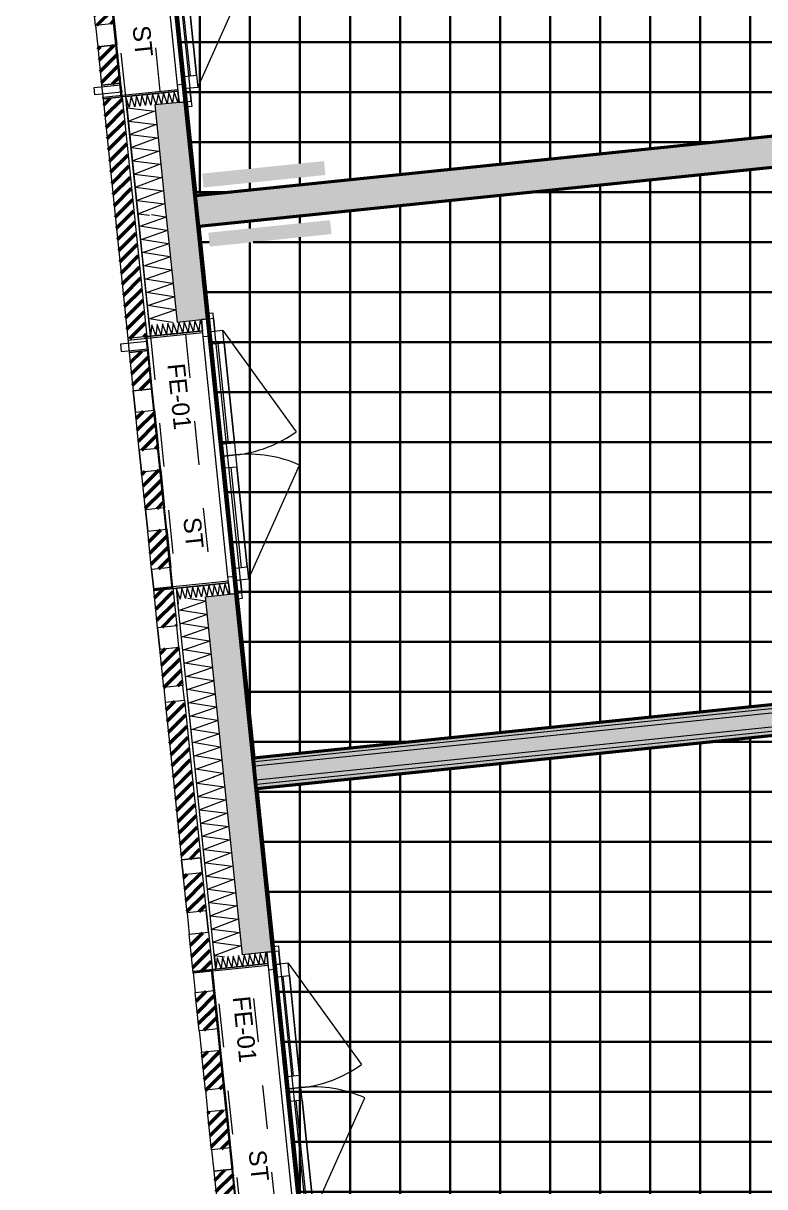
# Model space of a CAD drawing. Header units: metres. Extents: x 399 to 3028, y -427 to 863.
# Drawn here: x 738.3 to 742.54, y -312.59 to -305.93 of the extents above; entities that cross this region are included whole.
import ezdxf

# ---------------------------------------------------------------- set-up
doc = ezdxf.new("R2010")
doc.units = ezdxf.units.M
doc.linetypes.add('IMPORT-Traits plan _6_', pattern=[0.5, 0.25, -0.25])
for name, color, linetype, lineweight in [('01-Dalles_3D_Stylo_No__1', 250, 'Continuous', 9), ('01-Murs LOGTS', 250, 'Continuous', 9), ('01-Murs LOGTS_Stylo_No__1', 250, 'Continuous', 9), ('01-Murs LOGTS_Stylo_No__2', 8, 'Continuous', 9), ('01-Murs_structure', 250, 'Continuous', 9), ('01-Murs_structure_Stylo_No__1', 250, 'Continuous', 9), ('01-Murs_structure_Stylo_No__101', 50, 'Continuous', 50), ('01-Murs_structure_Stylo_No__2', 8, 'Continuous', 9), ('02-Serrurerie_2nd oeuvre_Stylo_No__1', 250, 'Continuous', 9), ('03-Mobilier 3D_3D_Stylo_No__62', 253, 'Continuous', 9), ('06-SHAB pièces 50_Stylo_No__102', 71, 'Continuous', 50), ('AES-Charge', 5, 'Continuous', 35), ('Fenêtres ARCHICAD_Stylo_No__1', 250, 'Continuous', 9), ('Marques de fenêtre ARCHICAD_Stylo_No__1', 250, 'Continuous', 9), ('Plan De Charge - PH R_1_dwg', 8, 'Continuous', 9)]:
    doc.layers.add(name, color=color, linetype=linetype, lineweight=lineweight)
doc.styles.add('Arial', font='arial.ttf', dxfattribs={"height": 0.1})
pattern_1 = [(45, (-84.054, 39.28), (-0.035355339, 0.035355339), [])]

# ---------------------------------------------------------------- blocks, each defined once
blk = doc.blocks.new('Plan De Charge - PH R_1_dwg__X92-779235-Plan De Charge - PH R_1 1_100')
at = {"layer": '01-Murs_structure_Stylo_No__2', "flags": 128}
for points in [[(387.7602, -306.4108), (387.7585, -306.4114), (387.9136, -306.431), (387.7663, -306.4872), (387.9214, -306.5068)], [(387.9214, -306.5068), (387.7741, -306.563), (387.9293, -306.5826)], [(387.9293, -306.5826), (387.782, -306.6388), (387.9371, -306.6584)], [(387.9371, -306.6584), (387.7898, -306.7146), (387.9449, -306.7342)], [(387.9449, -306.7342), (387.7976, -306.7904), (387.9527, -306.8099)], [(387.9527, -306.8099), (387.8054, -306.8662), (387.9605, -306.8857)], [(387.9605, -306.8857), (387.8132, -306.9419), (387.9683, -306.9615)], [(387.9683, -306.9615), (387.821, -307.0177), (387.8846, -307.0258)]]:
    blk.add_lwpolyline(points, dxfattribs=at)
blk = doc.blocks.new('Plan De Charge - PH R_1_dwg__X93-779236-Plan De Charge - PH R_1 1_100')
at = {"layer": '01-Murs_structure_Stylo_No__2', "flags": 128}
for points in [[(387.7789, -306.3451), (387.7688, -306.4083), (387.7481, -306.3483)], [(387.8097, -306.3419), (387.7996, -306.4052), (387.7789, -306.3451)], [(387.8405, -306.3387), (387.8303, -306.402), (387.8097, -306.3419)], [(387.8713, -306.3356), (387.8611, -306.3988), (387.8405, -306.3387)], [(387.9021, -306.3324), (387.8919, -306.3956), (387.8713, -306.3356)], [(387.9329, -306.3292), (387.9227, -306.3925), (387.9021, -306.3324)], [(387.9636, -306.326), (387.9535, -306.3893), (387.9329, -306.3292)], [(387.9944, -306.3229), (387.9843, -306.3861), (387.9636, -306.326)], [(388.0502, -306.3528), (388.0459, -306.3798), (388.0252, -306.3197), (388.0151, -306.3829), (387.9944, -306.3229)]]:
    blk.add_lwpolyline(points, dxfattribs=at)
blk = doc.blocks.new('Plan De Charge - PH R_1_dwg_Fenêtre châssis double 22-779238-Plan De Charge - PH R_1 1_100')
at = {"layer": 'Fenêtres ARCHICAD_Stylo_No__1', "linetype": 'IMPORT-Traits plan _6_'}
for p, q in [((388.0928, -306.3765), (387.9307, -304.8048)), ((387.748, -306.3467), (387.5992, -304.9044)), ((387.9459, -306.3162), (387.7992, -304.8938))]:
    blk.add_line(p, q, dxfattribs=at)
at = {"layer": 'Fenêtres ARCHICAD_Stylo_No__1'}
for p, q in [((388.013, -304.8717), (388.4322, -305.451)), ((387.9506, -304.9485), (388.0096, -305.5205)), ((388.0444, -305.5169), (387.9854, -304.945)), ((388.0239, -305.6598), (388.0829, -306.2317)), ((388.1177, -306.2281), (388.0588, -305.6562))]:
    blk.add_line(p, q, dxfattribs=at)
at = {"layer": 'Fenêtres ARCHICAD_Stylo_No__1', "flags": 128}
for points in [[(387.9277, -304.775), (387.9307, -304.8048), (387.9277, -304.775), (387.9575, -304.7719), (387.9606, -304.8017), (387.9307, -304.8048)], [(387.59, -304.8148), (387.5992, -304.9044)], [(387.4699, -304.9177), (387.8976, -304.8736), (387.8987, -304.8835), (387.4709, -304.9276)], [(387.9434, -304.8789), (387.9506, -304.9485), (388.0202, -304.9414), (388.013, -304.8717)], [(388.0202, -304.9414), (388.0792, -305.5133), (388.0096, -305.5205), (388.0168, -305.5901), (388.0864, -305.583), (388.0792, -305.5133)], [(388.0168, -305.5901), (388.0239, -305.6598), (388.0936, -305.6526), (388.0864, -305.583)], [(388.0936, -305.6526), (388.1526, -306.2246)], [(387.6176, -306.3501), (388.0454, -306.306), (388.0464, -306.3159), (387.6186, -306.36)], [(387.7572, -306.4362), (387.748, -306.3467)], [(388.0959, -306.4063), (388.0928, -306.3765)]]:
    blk.add_lwpolyline(points, close=True, dxfattribs=at)
for points in [[(387.891, -304.8089), (387.8976, -304.8736), (387.891, -304.8089), (387.9307, -304.8048), (387.891, -304.8089), (387.9012, -304.9084), (387.946, -304.9038), (387.9434, -304.8789), (387.9683, -304.8763), (387.9606, -304.8017), (388.1227, -306.3734), (388.1258, -306.4033), (388.0959, -306.4063), (388.0928, -306.3765), (388.1227, -306.3734), (388.115, -306.2988), (388.0901, -306.3014), (388.0875, -306.2765), (388.0428, -306.2811), (388.053, -306.3806), (388.0928, -306.3765), (388.053, -306.3806), (388.0464, -306.3159), (388.053, -306.3806)], [(388.0464, -306.3159), (387.9071, -306.3303), (388.0464, -306.3159), (387.9071, -306.3303), (387.748, -306.3467), (387.9071, -306.3303), (387.748, -306.3467), (387.7231, -306.3493), (387.5743, -304.9069), (387.5992, -304.9044), (387.7584, -304.8879), (387.5992, -304.9044), (387.7584, -304.8879), (387.8976, -304.8736), (387.7584, -304.8879), (387.8976, -304.8736)], [(387.9012, -304.9084), (387.972, -305.5948), (388.0428, -306.2811)], [(388.1597, -306.2942), (388.0901, -306.3014), (388.0829, -306.2317), (388.1526, -306.2246), (388.1597, -306.2942), (388.4518, -305.6416)]]:
    blk.add_lwpolyline(points, dxfattribs=at)
at = {"layer": 'Fenêtres ARCHICAD_Stylo_No__1'}
for centre, start, end in [((388.013, -304.8717), 275.88815, 305.88815), ((388.1597, -306.2942), 65.88815, 95.88815)]:
    blk.add_arc(centre, 0.715, start, end, dxfattribs=at)
blk = doc.blocks.new('Plan De Charge - PH R_1_dwg__X147-779303-Plan De Charge - PH R_1 1_100')
at = {"layer": '01-Murs_structure_Stylo_No__2', "flags": 128}
for points in [[(388.2554, -310.2391), (388.1571, -310.2766), (388.3122, -310.2962), (388.165, -310.3524), (388.3201, -310.372)], [(388.3201, -310.372), (388.1728, -310.4282), (388.3279, -310.4478)], [(388.3279, -310.4478), (388.1806, -310.504), (388.3357, -310.5236)], [(388.3357, -310.5236), (388.1884, -310.5798), (388.3435, -310.5994)], [(388.3435, -310.5994), (388.1962, -310.6556), (388.3513, -310.6752)], [(388.3513, -310.6752), (388.204, -310.7314), (388.3591, -310.7509)], [(388.3591, -310.7509), (388.2118, -310.8072), (388.367, -310.8267)], [(388.367, -310.8267), (388.2197, -310.8829), (388.3748, -310.9025)], [(388.3748, -310.9025), (388.2275, -310.9587), (388.3826, -310.9783)], [(388.3826, -310.9783), (388.2353, -311.0345), (388.3904, -311.0541)], [(388.3904, -311.0541), (388.2431, -311.1103), (388.3982, -311.1299)], [(388.3982, -311.1299), (388.2509, -311.1861), (388.406, -311.2057)], [(388.406, -311.2057), (388.2587, -311.2619), (388.3127, -311.2687)]]:
    blk.add_lwpolyline(points, dxfattribs=at)
blk = doc.blocks.new('Plan De Charge - PH R_1_dwg__X150-779306-Plan De Charge - PH R_1 1_100')
at = {"layer": '01-Murs_structure_Stylo_No__2', "flags": 128}
for points in [[(388.2935, -311.3344), (388.2706, -311.2746), (388.2627, -311.3376)], [(388.3243, -311.3313), (388.3014, -311.2714), (388.2935, -311.3344)], [(388.355, -311.3281), (388.3322, -311.2683), (388.3243, -311.3313)], [(388.3858, -311.3249), (388.363, -311.2651), (388.355, -311.3281)], [(388.4166, -311.3217), (388.3938, -311.2619), (388.3858, -311.3249)], [(388.4474, -311.3186), (388.4246, -311.2587), (388.4166, -311.3217)], [(388.4782, -311.3154), (388.4554, -311.2556), (388.4474, -311.3186)], [(388.509, -311.3122), (388.4862, -311.2524), (388.4782, -311.3154)], [(388.5574, -311.2715), (388.5477, -311.246), (388.5398, -311.309), (388.5169, -311.2492), (388.509, -311.3122)]]:
    blk.add_lwpolyline(points, dxfattribs=at)
blk = doc.blocks.new('Plan De Charge - PH R_1_dwg_Fenêtre châssis double 22-779307-Plan De Charge - PH R_1 1_100')
at = {"layer": 'Fenêtres ARCHICAD_Stylo_No__1', "linetype": 'IMPORT-Traits plan _6_'}
for p, q in [((388.7565, -312.8113), (388.5944, -311.2396)), ((388.4116, -312.7815), (388.2628, -311.3392)), ((388.6095, -312.7511), (388.4628, -311.3286))]:
    blk.add_line(p, q, dxfattribs=at)
at = {"layer": 'Fenêtres ARCHICAD_Stylo_No__1'}
for p, q in [((388.6767, -311.3066), (389.0958, -311.8858)), ((388.6142, -311.3834), (388.6732, -311.9553)), ((388.708, -311.9517), (388.649, -311.3798)), ((388.6876, -312.0946), (388.7466, -312.6666)), ((388.7814, -312.663), (388.7224, -312.091))]:
    blk.add_line(p, q, dxfattribs=at)
at = {"layer": 'Fenêtres ARCHICAD_Stylo_No__1', "flags": 128}
for points in [[(388.5546, -311.2437), (388.5613, -311.3084), (388.5546, -311.2437), (388.5944, -311.2396), (388.5546, -311.2437), (388.5648, -311.3432), (388.6096, -311.3386), (388.607, -311.3137), (388.6319, -311.3112), (388.6242, -311.2366), (388.7863, -312.8082), (388.7894, -312.8381), (388.7595, -312.8412), (388.7565, -312.8113), (388.7863, -312.8082), (388.7786, -312.7336), (388.7537, -312.7362), (388.7512, -312.7113), (388.7064, -312.7159), (388.7167, -312.8154), (388.7565, -312.8113), (388.7167, -312.8154), (388.71, -312.7508), (388.7167, -312.8154)], [(388.71, -312.7508), (388.5707, -312.7651), (388.71, -312.7508), (388.5707, -312.7651), (388.4116, -312.7815), (388.5707, -312.7651), (388.4116, -312.7815), (388.3867, -312.7841), (388.238, -311.3417), (388.2628, -311.3392), (388.422, -311.3228), (388.2628, -311.3392), (388.422, -311.3228), (388.5613, -311.3084), (388.422, -311.3228), (388.5613, -311.3084)], [(388.5648, -311.3432), (388.6356, -312.0296), (388.7064, -312.7159)], [(388.8234, -312.729), (388.7537, -312.7362), (388.7466, -312.6666), (388.8162, -312.6594), (388.8234, -312.729), (389.1155, -312.0764)]]:
    blk.add_lwpolyline(points, dxfattribs=at)
for points in [[(388.5913, -311.2098), (388.5944, -311.2396), (388.5913, -311.2098), (388.6211, -311.2067), (388.6242, -311.2366), (388.5944, -311.2396)], [(388.1335, -311.3525), (388.5613, -311.3084), (388.5623, -311.3184), (388.1346, -311.3625)], [(388.2536, -311.2497), (388.2628, -311.3392)], [(388.607, -311.3137), (388.6142, -311.3834), (388.6839, -311.3762), (388.6767, -311.3066)], [(388.6839, -311.3762), (388.7428, -311.9482), (388.6732, -311.9553), (388.6804, -312.025), (388.75, -312.0178), (388.7428, -311.9482)], [(388.6804, -312.025), (388.6876, -312.0946), (388.7572, -312.0874), (388.75, -312.0178)], [(388.7572, -312.0874), (388.8162, -312.6594)], [(388.2812, -312.7849), (388.709, -312.7408), (388.71, -312.7508), (388.2823, -312.7949)], [(388.4208, -312.8711), (388.4116, -312.7815)], [(388.7595, -312.8412), (388.7565, -312.8113)]]:
    blk.add_lwpolyline(points, close=True, dxfattribs=at)
at = {"layer": 'Fenêtres ARCHICAD_Stylo_No__1'}
for centre, start, end in [((388.6767, -311.3066), 275.88815, 305.88815), ((388.8234, -312.729), 65.88815, 95.88815)]:
    blk.add_arc(centre, 0.715, start, end, dxfattribs=at)
blk = doc.blocks.new('Plan De Charge - PH R_1_dwg__X151-779308-Plan De Charge - PH R_1 1_100')
at = {"layer": '01-Murs_structure_Stylo_No__2'}
blk.add_line((387.9762, -307.0373), (387.8965, -307.0245), dxfattribs=at)
at = {"layer": '01-Murs_structure_Stylo_No__2', "flags": 128}
for points in [[(387.984, -307.1131), (387.8283, -307.0881), (387.9762, -307.0373)], [(387.9918, -307.1889), (387.8361, -307.1639), (387.984, -307.1131)], [(387.9996, -307.2647), (387.8439, -307.2397), (387.9918, -307.1889)], [(388.0074, -307.3405), (387.8518, -307.3155), (387.9996, -307.2647)], [(388.0152, -307.4163), (387.8596, -307.3913), (388.0074, -307.3405)], [(388.0231, -307.492), (387.8674, -307.4671), (388.0152, -307.4163)], [(388.016, -307.64), (387.883, -307.6187), (388.0309, -307.5678), (387.8752, -307.5429), (388.0231, -307.492)]]:
    blk.add_lwpolyline(points, dxfattribs=at)
blk = doc.blocks.new('Plan De Charge - PH R_1_dwg__X152-779309-Plan De Charge - PH R_1 1_100')
at = {"layer": '01-Murs_structure_Stylo_No__2', "flags": 128}
for points in [[(388.2575, -309.7657), (388.1019, -309.7407), (388.2497, -309.6899), (388.0941, -309.6649), (388.2419, -309.6141), (388.0862, -309.5892), (388.2341, -309.5383), (388.0784, -309.5134), (388.2263, -309.4625), (388.0706, -309.4376), (388.2185, -309.3868), (388.0628, -309.3618), (388.2106, -309.311), (388.055, -309.286), (388.2028, -309.2352), (388.1039, -309.2193)], [(388.2654, -309.8415), (388.1097, -309.8165), (388.2575, -309.7657)], [(388.2732, -309.9173), (388.1175, -309.8923), (388.2654, -309.8415)], [(388.281, -309.9931), (388.1253, -309.9681), (388.2732, -309.9173)], [(388.2888, -310.0689), (388.1331, -310.0439), (388.281, -309.9931)], [(388.2477, -310.2399), (388.3044, -310.2204), (388.1488, -310.1955), (388.2966, -310.1446), (388.1409, -310.1197), (388.2888, -310.0689)]]:
    blk.add_lwpolyline(points, dxfattribs=at)
blk = doc.blocks.new('Plan De Charge - PH R_1_dwg__X153-779310-Plan De Charge - PH R_1 1_100')
at = {"layer": '01-Murs_structure_Stylo_No__2', "flags": 128}
for points in [[(387.9816, -307.7073), (387.9588, -307.6475), (387.9508, -307.7105)], [(388.0124, -307.7041), (387.9896, -307.6443), (387.9816, -307.7073)], [(388.0432, -307.701), (388.0204, -307.6411), (388.0124, -307.7041)], [(388.074, -307.6978), (388.0512, -307.6379), (388.0432, -307.701)], [(388.1048, -307.6946), (388.0819, -307.6348), (388.074, -307.6978)], [(388.1356, -307.6914), (388.1127, -307.6316), (388.1048, -307.6946)], [(388.184, -307.6507), (388.1743, -307.6252), (388.1664, -307.6882), (388.1435, -307.6284), (388.1356, -307.6914)], [(387.9201, -307.7137), (387.8972, -307.6538), (387.8893, -307.7168)], [(387.9508, -307.7105), (387.928, -307.6506), (387.9201, -307.7137)]]:
    blk.add_lwpolyline(points, dxfattribs=at)
blk = doc.blocks.new('Plan De Charge - PH R_1_dwg__X154-779311-Plan De Charge - PH R_1 1_100')
at = {"layer": '01-Murs_structure_Stylo_No__2', "flags": 128}
for points in [[(388.0691, -309.1591), (388.059, -309.2224), (388.0383, -309.1623)], [(388.0999, -309.1559), (388.0898, -309.2192), (388.0691, -309.1591)], [(388.1307, -309.1528), (388.1206, -309.216), (388.0999, -309.1559)], [(388.1615, -309.1496), (388.1513, -309.2128), (388.1307, -309.1528)], [(388.1923, -309.1464), (388.1821, -309.2097), (388.1615, -309.1496)], [(388.2231, -309.1432), (388.2129, -309.2065), (388.1923, -309.1464)], [(388.2539, -309.1401), (388.2437, -309.2033), (388.2231, -309.1432)], [(388.2846, -309.1369), (388.2745, -309.2001), (388.2539, -309.1401)], [(388.3404, -309.1669), (388.3361, -309.1938), (388.3154, -309.1337), (388.3053, -309.197), (388.2846, -309.1369)]]:
    blk.add_lwpolyline(points, dxfattribs=at)
blk = doc.blocks.new('Plan De Charge - PH R_1_dwg_Fenêtre châssis double 22-779312-Plan De Charge - PH R_1 1_100')
at = {"layer": 'Fenêtres ARCHICAD_Stylo_No__1', "linetype": 'IMPORT-Traits plan _6_'}
for p, q in [((388.221, -307.6188), (388.383, -309.1905)), ((388.0894, -307.7078), (388.2361, -309.1303)), ((387.8894, -307.7184), (388.0382, -309.1607))]:
    blk.add_line(p, q, dxfattribs=at)
at = {"layer": 'Fenêtres ARCHICAD_Stylo_No__1'}
for p, q in [((388.2998, -308.3345), (388.2408, -307.7626)), ((388.2756, -307.759), (388.3346, -308.3309)), ((388.3731, -309.0458), (388.3142, -308.4738)), ((388.349, -308.4702), (388.408, -309.0422)), ((388.45, -309.1082), (388.742, -308.4556))]:
    blk.add_line(p, q, dxfattribs=at)
at = {"layer": 'Fenêtres ARCHICAD_Stylo_No__1', "flags": 128}
for points in [[(387.8802, -307.6289), (387.8894, -307.7184)], [(388.2179, -307.589), (388.221, -307.6188)], [(387.7611, -307.7417), (388.1889, -307.6976), (388.1878, -307.6876), (387.7601, -307.7317)], [(388.3694, -308.3274), (388.3104, -307.7554)], [(388.307, -308.4042), (388.2998, -308.3345), (388.3694, -308.3274), (388.3766, -308.397)], [(388.4428, -309.0386), (388.3838, -308.4666), (388.3142, -308.4738), (388.307, -308.4042), (388.3766, -308.397), (388.3838, -308.4666)], [(388.3803, -309.1154), (388.3731, -309.0458), (388.4428, -309.0386), (388.45, -309.1082)], [(387.9089, -309.1741), (388.3366, -309.13), (388.3356, -309.12), (387.9078, -309.1641)], [(388.0474, -309.2503), (388.0382, -309.1607)], [(388.3861, -309.2204), (388.383, -309.1905), (388.3861, -309.2204), (388.416, -309.2173), (388.4129, -309.1874), (388.383, -309.1905)]]:
    blk.add_lwpolyline(points, close=True, dxfattribs=at)
for points in [[(388.3433, -309.1946), (388.3366, -309.13), (388.3433, -309.1946), (388.383, -309.1905), (388.3433, -309.1946), (388.333, -309.0951), (388.3778, -309.0905), (388.3803, -309.1154), (388.4052, -309.1128), (388.4129, -309.1874), (388.2508, -307.6158), (388.2477, -307.5859), (388.2179, -307.589), (388.221, -307.6188), (388.2508, -307.6158), (388.2585, -307.6904), (388.2336, -307.6929), (388.2362, -307.7178), (388.1914, -307.7224), (388.1812, -307.623), (388.221, -307.6188), (388.1812, -307.623), (388.1878, -307.6876), (388.1812, -307.623)], [(388.3366, -309.13), (388.1973, -309.1443), (388.3366, -309.13), (388.1973, -309.1443), (388.0382, -309.1607), (388.1973, -309.1443), (388.0382, -309.1607), (388.0133, -309.1633), (387.8646, -307.721), (387.8894, -307.7184), (388.0486, -307.702), (387.8894, -307.7184), (388.0486, -307.702), (388.1878, -307.6876), (388.0486, -307.702), (388.1878, -307.6876)], [(388.3033, -307.6858), (388.2336, -307.6929), (388.2408, -307.7626), (388.3104, -307.7554), (388.3033, -307.6858), (388.7224, -308.265)], [(388.333, -309.0951), (388.2622, -308.4088), (388.1914, -307.7224)]]:
    blk.add_lwpolyline(points, dxfattribs=at)
at = {"layer": 'Fenêtres ARCHICAD_Stylo_No__1'}
for centre, start, end in [((388.3033, -307.6858), 275.88815, 305.88815), ((388.45, -309.1082), 65.88815, 95.88815)]:
    blk.add_arc(centre, 0.715, start, end, dxfattribs=at)
blk = doc.blocks.new('Plan De Charge - PH R_1_dwg-779150-Plan De Charge - PH R_1 1_100')
at = {"layer": '01-Murs LOGTS', "lineweight": 35}
for color, points in [(18, [(388.1692, -307.0911), (394.5383, -306.4342), (394.5191, -306.2552), (388.1507, -306.912), (388.1614, -307.0161)]), (10, [(388.4847, -310.1543), (394.0394, -309.5815), (394.0368, -309.5566), (388.4822, -310.1295)]), (10, [(388.4873, -310.1792), (394.0419, -309.6063), (394.0394, -309.5815), (388.4847, -310.1543)]), (10, [(388.4981, -310.2836), (394.0527, -309.7108), (394.0501, -309.6859), (388.4955, -310.2588)]), (10, [(388.5006, -310.3085), (394.0553, -309.7357), (394.0502, -309.711), (388.4981, -310.2836)])]:
    blk.add_hatch(color=color, dxfattribs=at).paths.add_polyline_path(points)
at = {"layer": '01-Murs LOGTS_Stylo_No__2'}
h = blk.add_hatch(dxfattribs=at)
h.set_pattern_fill('FP_68', color=256, style=0, pattern_type=2)
h.set_pattern_definition([(275.888, (-84.054, 39.28), (0.051725665, 0.0053343786), [0.03, -0.06]), (275.888, (-84.023, 39.238), (0.051725665, 0.0053343786), [0.03, -0.06]), (335.888, (-84.05, 39.25), (0.021243125, 0.047462929), [0.03, -0.06]), (335.888, (-83.999, 39.256), (0.021243125, 0.047462929), [0.03, -0.06]), (35.888, (-84.054, 39.28), (-0.03048254, 0.0421285505), [0.03, -0.06]), (35.888, (-84.002, 39.285), (-0.03048254, 0.0421285505), [0.03, -0.06])])
h.paths.add_polyline_path([(388.4955, -310.2588), (394.0501, -309.6859), (394.0394, -309.6066), (388.4873, -310.1792), (388.4929, -310.2335)])
at = {"layer": '01-Murs_structure', "lineweight": 35}
for points in [[(387.9778, -307.0161), (388.1569, -306.9977), (388.0928, -306.3765), (387.9138, -306.395), (387.9759, -306.9977)], [(388.0419, -307.6373), (388.221, -307.6188), (388.1569, -306.9977), (387.9778, -307.0161), (388.0404, -307.623)], [(388.3097, -310.2335), (388.4887, -310.2151), (388.383, -309.1905), (388.204, -309.209), (388.221, -309.3735)], [(388.4153, -311.2581), (388.5944, -311.2396), (388.4873, -310.2152), (388.3097, -310.2335), (388.4138, -311.2437)]]:
    blk.add_hatch(color=18, dxfattribs=at).paths.add_polyline_path(points)
at = {"layer": '01-Murs_structure_Stylo_No__101'}
h = blk.add_hatch(dxfattribs=at)
h.set_pattern_fill('FP_65', color=256, style=0, pattern_type=2)
h.set_pattern_definition(pattern_1)
h.paths.add_polyline_path([(387.5753, -305.9396), (387.6847, -305.9283), (387.6621, -305.7094), (387.5527, -305.7207)])
h = blk.add_hatch(dxfattribs=at)
h.set_pattern_fill('FP_65', color=256, style=0, pattern_type=2)
h.set_pattern_definition(pattern_1)
h.paths.add_polyline_path([(387.6105, -306.2807), (387.7199, -306.2694), (387.6973, -306.0506), (387.5879, -306.0619)])
h = blk.add_hatch(dxfattribs=at)
h.set_pattern_fill('FP_65', color=256, style=0, pattern_type=2)
h.set_pattern_definition(pattern_1)
h.paths.add_polyline_path([(387.6894, -307.0459), (387.7988, -307.0346), (387.7281, -306.3489), (387.6187, -306.3602), (387.646, -306.6256)])
h = blk.add_hatch(dxfattribs=at)
h.set_pattern_fill('FP_65', color=256, style=0, pattern_type=2)
h.set_pattern_definition(pattern_1)
h.paths.add_polyline_path([(387.7601, -307.7316), (387.8695, -307.7203), (387.7988, -307.0346), (387.6894, -307.0459), (387.7429, -307.5653)])
h = blk.add_hatch(dxfattribs=at)
h.set_pattern_fill('FP_65', color=256, style=0, pattern_type=2)
h.set_pattern_definition(pattern_1)
h.paths.add_polyline_path([(387.7909, -308.0299), (387.9003, -308.0186), (387.8777, -307.7998), (387.7683, -307.811)])
h = blk.add_hatch(dxfattribs=at)
h.set_pattern_fill('FP_65', color=256, style=0, pattern_type=2)
h.set_pattern_definition(pattern_1)
h.paths.add_polyline_path([(387.826, -308.371), (387.9355, -308.3598), (387.9129, -308.1409), (387.8035, -308.1522)])
h = blk.add_hatch(dxfattribs=at)
h.set_pattern_fill('FP_65', color=256, style=0, pattern_type=2)
h.set_pattern_definition(pattern_1)
h.paths.add_polyline_path([(387.8612, -308.7122), (387.9706, -308.7009), (387.9481, -308.4821), (387.8387, -308.4934)])
h = blk.add_hatch(dxfattribs=at)
h.set_pattern_fill('FP_65', color=256, style=0, pattern_type=2)
h.set_pattern_definition(pattern_1)
h.paths.add_polyline_path([(387.8964, -309.0534), (388.0058, -309.0421), (387.9833, -308.8232), (387.8738, -308.8345)])
h = blk.add_hatch(dxfattribs=at)
h.set_pattern_fill('FP_65', color=256, style=0, pattern_type=2)
h.set_pattern_definition(pattern_1)
h.paths.add_polyline_path([(387.9308, -309.3868), (388.0402, -309.3755), (388.0176, -309.1567), (387.9082, -309.168)])
h = blk.add_hatch(dxfattribs=at)
h.set_pattern_fill('FP_65', color=256, style=0, pattern_type=2)
h.set_pattern_definition(pattern_1)
h.paths.add_polyline_path([(387.966, -309.728), (388.0754, -309.7167), (388.0528, -309.4978), (387.9434, -309.5091)])
h = blk.add_hatch(dxfattribs=at)
h.set_pattern_fill('FP_65', color=256, style=0, pattern_type=2)
h.set_pattern_definition(pattern_1)
h.paths.add_polyline_path([(388.0212, -310.2633), (388.1306, -310.252), (388.084, -309.8004), (387.9746, -309.8117)])
h = blk.add_hatch(dxfattribs=at)
h.set_pattern_fill('FP_65', color=256, style=0, pattern_type=2)
h.set_pattern_definition(pattern_1)
h.paths.add_polyline_path([(388.0678, -310.7149), (388.1772, -310.7036), (388.1306, -310.252), (388.0212, -310.2633)])
h = blk.add_hatch(dxfattribs=at)
h.set_pattern_fill('FP_65', color=256, style=0, pattern_type=2)
h.set_pattern_definition(pattern_1)
h.paths.add_polyline_path([(388.099, -311.0175), (388.2084, -311.0062), (388.1858, -310.7873), (388.0764, -310.7986), (388.0794, -310.8277)])
h = blk.add_hatch(dxfattribs=at)
h.set_pattern_fill('FP_65', color=256, style=0, pattern_type=2)
h.set_pattern_definition(pattern_1)
h.paths.add_polyline_path([(388.1342, -311.3586), (388.2436, -311.3473), (388.221, -311.1285), (388.1116, -311.1398), (388.1238, -311.2581)])
h = blk.add_hatch(dxfattribs=at)
h.set_pattern_fill('FP_65', color=256, style=0, pattern_type=2)
h.set_pattern_definition(pattern_1)
h.paths.add_polyline_path([(388.1685, -311.6921), (388.278, -311.6808), (388.2554, -311.4619), (388.146, -311.4732)])
h = blk.add_hatch(dxfattribs=at)
h.set_pattern_fill('FP_65', color=256, style=0, pattern_type=2)
h.set_pattern_definition(pattern_1)
h.paths.add_polyline_path([(388.2037, -312.0332), (388.3131, -312.0219), (388.2906, -311.8031), (388.1812, -311.8144)])
h = blk.add_hatch(dxfattribs=at)
h.set_pattern_fill('FP_65', color=256, style=0, pattern_type=2)
h.set_pattern_definition(pattern_1)
h.paths.add_polyline_path([(388.2389, -312.3744), (388.3483, -312.3631), (388.3258, -312.1443), (388.2163, -312.1555)])
h = blk.add_hatch(dxfattribs=at)
h.set_pattern_fill('FP_65', color=256, style=0, pattern_type=2)
h.set_pattern_definition(pattern_1)
h.paths.add_polyline_path([(388.2741, -312.7155), (388.3835, -312.7043), (388.3609, -312.4854), (388.2515, -312.4967)])
at = {"layer": '03-Mobilier 3D_3D_Stylo_No__62', "lineweight": 35}
for points in [[(388.1938, -306.8674), (388.8901, -306.7956), (388.8819, -306.716), (388.1856, -306.7878)], [(388.2287, -307.2055), (388.925, -307.1337), (388.9168, -307.0541), (388.2204, -307.1259), (388.221, -307.1309)]]:
    blk.add_hatch(color=43, dxfattribs=at).paths.add_polyline_path(points)
at = {"layer": 'AES-Charge'}
h = blk.add_hatch(dxfattribs=at)
h.set_pattern_fill('FP_93', color=1, style=0, pattern_type=2)
h.set_pattern_definition([(0, (46.337, 45.172), (0, 0.286), []), (90, (46.337, 45.172), (-0.286, 2e-17), [])])
h.paths.add_polyline_path([(390.8075, -332.6989), (393.8102, -332.5987), (393.8101, -332.5933), (393.8299, -332.593), (393.83, -332.5991), (393.9145, -332.5964), (393.9144, -332.5914), (393.9343, -332.5911), (393.9343, -332.5957), (397.2228, -332.4872), (397.0443, -330.7576), (396.4523, -330.8187), (396.4217, -330.5218), (396.1257, -330.5523), (396.1205, -330.5026), (397.0084, -330.4105), (396.9241, -329.593), (396.1118, -329.6768), (396.0436, -329.0404), (390.4896, -329.6132), (390.4737, -329.4339), (396.0277, -328.8611), (395.9617, -328.2208), (396.7738, -328.1365), (396.6894, -327.3191), (395.8016, -327.4106), (395.7965, -327.3609), (396.0925, -327.3304), (396.0619, -327.0334), (396.6536, -326.9719), (396.5264, -325.739), (390.1581, -326.3957), (390.1396, -326.2167), (396.5079, -325.5596), (396.3806, -324.3265), (395.789, -324.3875), (395.7584, -324.0906), (395.4624, -324.1211), (395.4573, -324.0713), (396.3448, -323.9793), (396.2604, -323.1618), (395.4486, -323.2456), (395.38, -322.6056), (389.8266, -323.1783), (389.8107, -322.999), (395.3641, -322.4262), (395.298, -321.786), (396.1097, -321.7017), (396.0254, -320.8843), (395.138, -320.9758), (395.1329, -320.9261), (395.4289, -320.8955), (395.3982, -320.5986), (395.9896, -320.5371), (395.8623, -319.3042), (389.4951, -319.9608), (389.4767, -319.7818), (395.8438, -319.1248), (395.7166, -317.8917), (395.1254, -317.9527), (395.0947, -317.6557), (394.7988, -317.6863), (394.7936, -317.6365), (395.6807, -317.5444), (395.5964, -316.7271), (394.7849, -316.8108), (394.7163, -316.1707), (389.1636, -316.7434), (389.1477, -316.5641), (394.7004, -315.9914), (394.6344, -315.3511), (395.4457, -315.2669), (395.3614, -314.4495), (394.4744, -314.541), (394.4693, -314.4912), (394.7652, -314.4607), (394.7346, -314.1638), (395.3255, -314.1022), (395.1983, -312.8694), (388.8321, -313.5259), (388.8137, -313.3469), (395.1798, -312.69), (395.0525, -311.4569), (394.4617, -311.5178), (394.4311, -311.2209), (394.1351, -311.2514), (394.13, -311.2017), (395.0167, -311.1096), (394.9301, -310.2925), (394.1213, -310.3759), (394.0527, -309.7359), (388.5006, -310.3085), (388.4847, -310.1292), (394.0368, -309.5566), (393.9708, -308.9163), (394.7817, -308.832), (394.6973, -308.0147), (393.8108, -308.1062), (393.8056, -308.0564), (394.1016, -308.0259), (394.071, -307.729), (394.6615, -307.6674), (394.5343, -306.4346), (388.1692, -307.0911), (388.1507, -306.912), (394.5157, -306.2551), (394.3885, -305.0221), (393.7981, -305.083), (393.7675, -304.7861), (393.4715, -304.8166), (393.4664, -304.7669), (394.3527, -304.6748), (394.2671, -303.8576), (393.4577, -303.9411), (393.3891, -303.3011), (387.8377, -303.8736), (387.8218, -303.6943), (393.3732, -303.1218), (393.3071, -302.4815), (394.1176, -302.3972), (394.0333, -301.5799), (393.1471, -301.6713), (393.142, -301.6216), (393.438, -301.5911), (393.4074, -301.2941), (393.9975, -301.2326), (393.8702, -299.9998), (387.5062, -300.6562), (387.4877, -300.4771), (391.3272, -300.0811), (391.2099, -298.9439), (390.5633, -299.0106), (390.4945, -298.3429), (390.5442, -298.3378), (390.6079, -298.9557), (391.8227, -298.8304), (391.7589, -298.2125), (391.8087, -298.2074), (391.8331, -298.4441), (391.9366, -298.4334), (391.9418, -298.4831), (391.8382, -298.4938), (391.8775, -298.875), (391.2596, -298.9387), (391.3769, -300.076), (393.0392, -299.9026), (392.9672, -299.204), (393.7794, -299.1198), (393.6951, -298.3023), (392.8072, -298.3939), (392.802, -298.3441), (393.098, -298.3136), (393.0674, -298.0167), (393.6592, -297.9551), (393.5069, -296.4786), (392.8852, -296.5687), (392.8847, -296.5658), (391.994, -296.6948), (391.9945, -296.6978), (389.6841, -297.0326), (389.6837, -297.0295), (388.793, -297.1585), (388.7934, -297.1617), (387.1676, -297.3983), (387.226, -297.9667), (387.2215, -297.9671), (387.3836, -299.5388), (387.3878, -299.5384), (387.5573, -301.184), (387.5533, -301.1844), (387.7153, -302.7561), (387.7194, -302.7557), (387.9307, -304.8048), (387.9266, -304.8052), (388.0887, -306.3769), (388.0928, -306.3765), (388.221, -307.6188), (388.2168, -307.6193), (388.3788, -309.1909), (388.383, -309.1905), (388.5944, -311.2396), (388.5901, -311.2401), (388.7522, -312.8118), (388.7565, -312.8113), (388.8846, -314.0537), (388.8803, -314.0541), (389.0423, -315.6258), (389.0467, -315.6253), (389.258, -317.6745), (389.2536, -317.6749), (389.4157, -319.2466), (389.4201, -319.2461), (389.5482, -320.4885), (389.5438, -320.489), (389.7058, -322.0606), (389.7103, -322.0602), (389.9216, -324.1093), (389.9171, -324.1098), (390.0792, -325.6814), (390.0837, -325.681), (390.2118, -326.9233), (390.2073, -326.9238), (390.3693, -328.4955), (390.3739, -328.495), (390.5853, -330.5441), (390.5806, -330.5446), (390.7426, -332.1163), (390.7474, -332.1158), (390.8065, -332.6898)])
h.paths.add_polyline_path([(390.8574, -332.6644), (390.8547, -332.5845), (391.5543, -332.5609), (391.557, -332.6409), (391.1959, -332.653)])
h.paths.add_polyline_path([(393.8737, -331.0894), (393.8048, -330.4218), (394.4514, -330.3551), (394.3341, -329.2178), (394.3838, -329.2127), (394.5011, -330.35), (395.119, -330.2863), (395.1516, -330.6025), (395.2551, -330.5918), (395.2603, -330.6416), (395.1567, -330.6522), (395.1878, -330.9539), (395.1381, -330.959), (395.0744, -330.3411), (393.8597, -330.4664), (393.9234, -331.0843)])
h.paths.add_polyline_path([(396.4969, -330.7638), (396.9943, -330.7125), (396.9739, -330.5151), (396.4765, -330.5664), (396.4916, -330.7125)])
h.paths.add_polyline_path([(394.3154, -329.0376), (394.1982, -327.9004), (393.5516, -327.967), (393.4828, -327.2994), (393.5325, -327.2943), (393.5962, -327.9122), (394.8109, -327.7869), (394.7472, -327.169), (394.7969, -327.1639), (394.8276, -327.4608), (394.9311, -327.4501), (394.9362, -327.4999), (394.8327, -327.5105), (394.8658, -327.8315), (394.2479, -327.8952), (394.3652, -329.0325)])
h.paths.add_polyline_path([(396.1371, -327.2755), (396.6345, -327.2242), (396.6141, -327.0268), (396.1167, -327.078), (396.1313, -327.2191)])
h.paths.add_polyline_path([(390.2195, -326.51), (390.2118, -326.4304), (390.9076, -326.3586), (390.9158, -326.4382)])
h.paths.add_polyline_path([(390.1847, -326.1719), (390.1765, -326.0923), (390.8728, -326.0205), (390.881, -326.1)])
h.paths.add_polyline_path([(393.2099, -324.6535), (393.141, -323.9859), (393.7876, -323.9192), (393.6703, -322.7819), (393.72, -322.7768), (393.8373, -323.914), (394.4552, -323.8503), (394.4883, -324.1713), (394.5919, -324.1606), (394.597, -324.2103), (394.4934, -324.221), (394.5241, -324.5179), (394.4743, -324.5231), (394.4106, -323.9052), (393.1959, -324.0305), (393.2596, -324.6483)])
h.paths.add_polyline_path([(395.8336, -324.3326), (396.331, -324.2813), (396.3106, -324.0839), (395.8132, -324.1352), (395.8278, -324.2762)])
h.paths.add_polyline_path([(393.6518, -322.6028), (393.5345, -321.4655), (392.888, -321.5322), (392.8191, -320.8646), (392.8689, -320.8595), (392.9326, -321.4773), (394.1473, -321.3521), (394.0836, -320.7342), (394.1333, -320.7291), (394.1639, -321.026), (394.2675, -321.0153), (394.2726, -321.065), (394.1691, -321.0757), (394.2022, -321.3967), (393.5843, -321.4604), (393.7016, -322.5977)])
h.paths.add_polyline_path([(395.4735, -320.8407), (395.9708, -320.7894), (395.9505, -320.5919), (395.4531, -320.6432), (395.4677, -320.7843)])
h.paths.add_polyline_path([(389.5559, -320.0752), (389.5482, -319.9955), (390.244, -319.9238), (390.2522, -320.0034)])
h.paths.add_polyline_path([(389.521, -319.737), (389.5128, -319.6575), (390.2091, -319.5856), (390.2173, -319.6652)])
h.paths.add_polyline_path([(392.5462, -318.2187), (392.4774, -317.551), (393.124, -317.4843), (393.0067, -316.3471), (393.0564, -316.3419), (393.1737, -317.4792), (393.7916, -317.4155), (393.8247, -317.7365), (393.9282, -317.7258), (393.9334, -317.7755), (393.8298, -317.7862), (393.8604, -318.0831), (393.8107, -318.0882), (393.747, -317.4704), (392.5323, -317.5956), (392.596, -318.2135)])
h.paths.add_polyline_path([(395.17, -317.8978), (395.6673, -317.8465), (395.647, -317.649), (395.1496, -317.7003), (395.1642, -317.8414)])
h.paths.add_polyline_path([(392.9882, -316.168), (392.8709, -315.0307), (392.2243, -315.0974), (392.1555, -314.4298), (392.2052, -314.4246), (392.269, -315.0425), (393.4837, -314.9173), (393.4199, -314.2994), (393.4697, -314.2942), (393.5003, -314.5912), (393.6038, -314.5805), (393.609, -314.6302), (393.5054, -314.6409), (393.5385, -314.9619), (392.9206, -315.0256), (393.0379, -316.1629)])
h.paths.add_polyline_path([(394.8098, -314.4058), (395.3072, -314.3546), (395.2868, -314.1571), (394.7895, -314.2084), (394.804, -314.3494)])
h.paths.add_polyline_path([(388.8923, -313.6403), (388.8846, -313.5607), (389.5804, -313.489), (389.5886, -313.5685)])
h.paths.add_polyline_path([(388.8574, -313.3022), (388.8492, -313.2226), (389.5455, -313.1508), (389.5537, -313.2304)])
h.paths.add_polyline_path([(391.8826, -311.7838), (391.8138, -311.1162), (392.4603, -311.0495), (392.343, -309.9122), (392.3928, -309.9071), (392.5101, -311.0444), (393.1279, -310.9807), (393.1611, -311.3016), (393.2646, -311.291), (393.2697, -311.3407), (393.1662, -311.3514), (393.1968, -311.6483), (393.1471, -311.6534), (393.0833, -311.0355), (391.8686, -311.1608), (391.9324, -311.7787)])
h.paths.add_polyline_path([(394.5063, -311.463), (395.0037, -311.4117), (394.9833, -311.2142), (394.486, -311.2655), (394.5005, -311.4065)])
h.paths.add_polyline_path([(392.3246, -309.7332), (392.2073, -308.5959), (391.5607, -308.6626), (391.4919, -307.9949), (391.5416, -307.9898), (391.6053, -308.6077), (392.82, -308.4824), (392.7563, -307.8645), (392.8061, -307.8594), (392.8367, -308.1563), (392.9402, -308.1457), (392.9453, -308.1954), (392.8418, -308.2061), (392.8749, -308.527), (392.257, -308.5908), (392.3743, -309.728)])
h.paths.add_polyline_path([(394.1462, -307.971), (394.6436, -307.9197), (394.6232, -307.7223), (394.1259, -307.7736), (394.1404, -307.9146)])
h.paths.add_polyline_path([(388.2287, -307.2055), (388.221, -307.1259), (388.9168, -307.0541), (388.925, -307.1337)])
h.paths.add_polyline_path([(388.1938, -306.8674), (388.1856, -306.7878), (388.8819, -306.716), (388.8901, -306.7956)])
h.paths.add_polyline_path([(391.219, -305.349), (391.1501, -304.6814), (391.7967, -304.6147), (391.6794, -303.4774), (391.7291, -303.4723), (391.8464, -304.6096), (392.4643, -304.5458), (392.4974, -304.8668), (392.601, -304.8561), (392.6061, -304.9059), (392.5026, -304.9166), (392.5332, -305.2135), (392.4834, -305.2186), (392.4197, -304.6007), (391.205, -304.726), (391.2687, -305.3439)])
h.paths.add_polyline_path([(393.8427, -305.0281), (394.3401, -304.9768), (394.3197, -304.7794), (393.8224, -304.8307), (393.8369, -304.9717)])
h.paths.add_polyline_path([(391.6609, -303.2983), (391.5437, -302.1611), (390.8971, -302.2277), (390.8282, -301.5601), (390.878, -301.555), (390.9417, -302.1729), (392.1564, -302.0476), (392.0927, -301.4297), (392.1424, -301.4246), (392.173, -301.7215), (392.2766, -301.7108), (392.2817, -301.7606), (392.1782, -301.7713), (392.2113, -302.0922), (391.5934, -302.1559), (391.7107, -303.2932)])
h.paths.add_polyline_path([(393.4826, -301.5362), (393.9799, -301.4849), (393.9596, -301.2875), (393.4622, -301.3388), (393.4768, -301.4798)])
h.paths.add_polyline_path([(387.565, -300.7707), (387.5573, -300.6911), (388.2531, -300.6193), (388.2613, -300.6989)])
h.paths.add_polyline_path([(393.0768, -299.297), (393.79, -299.2225), (393.7897, -299.2192), (393.0764, -299.2928), (393.0768, -299.297)])
h.paths.add_polyline_path([(393.1426, -298.2588), (393.64, -298.2075), (393.6196, -298.01), (393.1223, -298.0613), (393.1368, -298.2023)])
h.paths.add_polyline_path([(387.2297, -297.506), (387.2182, -297.4269), (387.911, -297.3265), (387.9224, -297.4056), (387.4677, -297.4715)])
at = {"color": 8, "lineweight": 9, "flags": 128}
for points in [[(387.6847, -305.9283), (387.5753, -305.9396), (387.5879, -306.0619), (387.6973, -306.0506)], [(387.6187, -306.3602), (387.7281, -306.3489), (387.7199, -306.2694), (387.6105, -306.2807)], [(387.8695, -307.7203), (387.7601, -307.7316), (387.7683, -307.811), (387.8777, -307.7998)], [(387.8035, -308.1522), (387.9129, -308.1409), (387.9003, -308.0186), (387.7909, -308.0299)], [(387.8387, -308.4934), (387.9481, -308.4821), (387.9355, -308.3598), (387.826, -308.371)], [(387.8738, -308.8345), (387.9833, -308.8232), (387.9706, -308.7009), (387.8612, -308.7122)], [(387.9082, -309.168), (388.0176, -309.1567), (388.0058, -309.0421), (387.8964, -309.0534)], [(387.9434, -309.5091), (388.0528, -309.4978), (388.0402, -309.3755), (387.9308, -309.3868)], [(387.9746, -309.8117), (388.084, -309.8004), (388.0754, -309.7167), (387.966, -309.728)], [(388.1772, -310.7036), (388.0678, -310.7149), (388.0764, -310.7986), (388.1858, -310.7873)], [(388.2084, -311.0062), (388.099, -311.0175), (388.1116, -311.1398), (388.221, -311.1285)], [(388.2436, -311.3473), (388.1342, -311.3586), (388.146, -311.4732), (388.2554, -311.4619)], [(388.278, -311.6808), (388.1685, -311.6921), (388.1812, -311.8144), (388.2906, -311.8031)], [(388.3131, -312.0219), (388.2037, -312.0332), (388.2163, -312.1555), (388.3258, -312.1443)], [(388.3483, -312.3631), (388.2389, -312.3744), (388.2515, -312.4967), (388.3609, -312.4854)]]:
    blk.add_lwpolyline(points, close=True, dxfattribs=at)
at = {"layer": '01-Dalles_3D_Stylo_No__1', "flags": 128}
blk.add_lwpolyline([(393.5138, -296.4776), (387.1668, -297.3975), (390.8082, -332.7056), (397.2277, -332.4894)], close=True, dxfattribs=at)
at = {"layer": '01-Murs LOGTS_Stylo_No__1'}
for p, q in [((394.0394, -309.5815), (388.4847, -310.1543)), ((394.0419, -309.6063), (388.4873, -310.1792)), ((394.0502, -309.6859), (388.4955, -310.2588)), ((394.0527, -309.7108), (388.4981, -310.2836))]:
    blk.add_line(p, q, dxfattribs=at)
at = {"layer": '01-Murs LOGTS_Stylo_No__1', "flags": 128}
for points in [[(394.5199, -306.2551), (388.1507, -306.912), (388.1692, -307.0911), (394.5383, -306.4342)], [(388.5006, -310.3085), (394.0553, -309.7356), (394.0368, -309.5566), (388.4822, -310.1295)]]:
    blk.add_lwpolyline(points, close=True, dxfattribs=at)
at = {"layer": '01-Murs_structure_Stylo_No__1'}
blk.add_line((388.221, -307.6188), (388.2179, -307.589), dxfattribs=at)
at = {"layer": '01-Murs_structure_Stylo_No__1', "flags": 128}
for points in [[(387.5753, -305.9396), (387.5527, -305.7207), (387.6621, -305.7094), (387.6847, -305.9283)], [(387.6105, -306.2807), (387.7199, -306.2694), (387.6973, -306.0506), (387.5879, -306.0619)], [(387.8777, -307.7998), (387.7683, -307.811), (387.7909, -308.0299), (387.9003, -308.0186)], [(387.9129, -308.1409), (387.9355, -308.3598), (387.826, -308.371), (387.8035, -308.1522)], [(387.9481, -308.4821), (387.9706, -308.7009), (387.8612, -308.7122), (387.8387, -308.4934)], [(387.9833, -308.8232), (388.0058, -309.0421), (387.8964, -309.0534), (387.8738, -308.8345)], [(388.0176, -309.1567), (388.0402, -309.3755), (387.9308, -309.3868), (387.9082, -309.168)], [(388.0528, -309.4978), (388.0754, -309.7167), (387.966, -309.728), (387.9434, -309.5091)], [(388.099, -311.0175), (388.0764, -310.7986), (388.1858, -310.7873), (388.2084, -311.0062)], [(388.1342, -311.3586), (388.1116, -311.1398), (388.221, -311.1285), (388.2436, -311.3473)], [(388.1685, -311.6921), (388.146, -311.4732), (388.2554, -311.4619), (388.278, -311.6808)], [(388.2037, -312.0332), (388.1812, -311.8144), (388.2906, -311.8031), (388.3131, -312.0219)], [(388.2389, -312.3744), (388.2163, -312.1555), (388.3258, -312.1443), (388.3483, -312.3631)], [(388.2741, -312.7155), (388.3835, -312.7043), (388.3609, -312.4854), (388.2515, -312.4967)]]:
    blk.add_lwpolyline(points, close=True, dxfattribs=at)
for points in [[(387.748, -306.3469), (387.8187, -307.0325), (387.7546, -306.4114), (387.748, -306.3467), (387.9071, -306.3303), (388.0464, -306.3159), (388.053, -306.3806), (388.0928, -306.3765)], [(387.748, -306.3467), (387.9071, -306.3303), (388.0464, -306.3159)], [(387.7572, -306.4362), (387.748, -306.3467), (388.0464, -306.3159), (388.053, -306.3806), (387.9138, -306.395), (387.9778, -307.0161), (388.0419, -307.6373), (388.1812, -307.623), (388.1878, -307.6876), (387.8894, -307.7184), (387.8802, -307.6289)], [(387.6187, -306.3602), (387.6894, -307.0459), (387.7601, -307.7316)], [(387.7281, -306.3489), (387.7988, -307.0346), (387.8695, -307.7203)], [(387.8894, -307.7182), (387.8187, -307.0325), (387.8828, -307.6537), (387.8894, -307.7184), (388.0486, -307.702), (388.1878, -307.6876), (388.1812, -307.623), (388.221, -307.6188), (388.1569, -306.9977), (388.0928, -306.3765), (388.0959, -306.4063)], [(387.8894, -307.7184), (388.0486, -307.702), (388.1878, -307.6876)], [(388.2536, -311.2497), (388.2628, -311.3392), (388.5613, -311.3084), (388.5546, -311.2437), (388.4153, -311.2581), (388.3097, -310.2335), (388.204, -309.209), (388.3433, -309.1946), (388.3366, -309.13), (388.0382, -309.1607), (388.1973, -309.1443), (388.3366, -309.13), (388.3433, -309.1946), (388.383, -309.1905)], [(388.0382, -309.1607), (388.1973, -309.1443), (388.3366, -309.13)], [(388.5944, -311.2396), (388.5546, -311.2437), (388.5613, -311.3084), (388.422, -311.3228), (388.2628, -311.3392), (388.2562, -311.2745), (388.1505, -310.25), (388.0448, -309.2254), (388.0382, -309.1607), (388.0474, -309.2503)], [(388.5913, -311.2098), (388.5944, -311.2396), (388.4887, -310.2151), (388.383, -309.1905), (388.3861, -309.2204)], [(387.9746, -309.8117), (388.0212, -310.2633), (388.0678, -310.7149)], [(388.084, -309.8004), (388.1306, -310.252), (388.1772, -310.7036)], [(388.1971, -310.7015), (388.1505, -310.25), (388.1039, -309.7984)], [(388.2628, -311.3392), (388.422, -311.3228), (388.5613, -311.3084)]]:
    blk.add_lwpolyline(points, dxfattribs=at)
at = {"layer": '01-Murs_structure_Stylo_No__2'}
for p, q in [((387.5753, -305.9396), (387.5879, -306.0619)), ((387.6847, -305.9283), (387.6973, -306.0506)), ((387.8035, -308.1522), (387.7909, -308.0299)), ((387.9129, -308.1409), (387.9003, -308.0186)), ((387.8387, -308.4934), (387.826, -308.371)), ((387.9481, -308.4821), (387.9355, -308.3598)), ((387.8738, -308.8345), (387.8612, -308.7122)), ((387.9833, -308.8232), (387.9706, -308.7009)), ((388.0176, -309.1567), (388.0058, -309.0421)), ((387.9082, -309.168), (387.8964, -309.0534)), ((388.0528, -309.4978), (388.0402, -309.3755)), ((387.9434, -309.5091), (387.9308, -309.3868)), ((388.099, -311.0175), (388.1116, -311.1398)), ((388.2084, -311.0062), (388.221, -311.1285)), ((388.1342, -311.3586), (388.146, -311.4732)), ((388.2436, -311.3473), (388.2554, -311.4619)), ((388.1685, -311.6921), (388.1812, -311.8144)), ((388.278, -311.6808), (388.2906, -311.8031)), ((388.2037, -312.0332), (388.2163, -312.1555)), ((388.3131, -312.0219), (388.3258, -312.1443)), ((388.2389, -312.3744), (388.2515, -312.4967)), ((388.3483, -312.3631), (388.3609, -312.4854))]:
    blk.add_line(p, q, dxfattribs=at)
at = {"layer": '01-Murs_structure_Stylo_No__2', "flags": 128}
for points in [[(387.6105, -306.2807), (387.6187, -306.3602), (387.7281, -306.3489), (387.7199, -306.2694)], [(387.8777, -307.7998), (387.8695, -307.7203), (387.7601, -307.7316), (387.7683, -307.811)], [(387.966, -309.728), (387.9746, -309.8117), (388.084, -309.8004), (388.0754, -309.7167)], [(388.0764, -310.7986), (388.0678, -310.7149), (388.1772, -310.7036), (388.1858, -310.7873)]]:
    blk.add_lwpolyline(points, dxfattribs=at)
at = {"layer": '02-Serrurerie_2nd oeuvre_Stylo_No__1', "flags": 128}
for points in [[(387.723, -306.2999), (387.7252, -306.321), (387.6483, -306.329), (387.5714, -306.3369), (387.5692, -306.3158), (387.5671, -306.2947), (387.644, -306.2868), (387.7209, -306.2789)], [(387.8746, -307.7693), (387.8724, -307.7482), (387.7955, -307.7561), (387.7186, -307.764), (387.7208, -307.7851), (387.7229, -307.8062), (387.7998, -307.7983), (387.8767, -307.7903)]]:
    blk.add_lwpolyline(points, close=True, dxfattribs=at)
at = {"layer": '06-SHAB pièces 50_Stylo_No__102', "flags": 128}
for points in [[(387.8347, -303.8734), (388.1482, -306.9124), (394.5219, -306.255), (394.2746, -303.8569)], [(394.5404, -306.4339), (388.1666, -307.0912), (388.48, -310.1302), (392.3246, -309.7337)], [(392.343, -309.9117), (388.4984, -310.3082), (388.8118, -313.3472)]]:
    blk.add_lwpolyline(points, dxfattribs=at)
at = {"layer": 'AES-Charge', "color": 20, "lineweight": 50, "flags": 128}
blk.add_lwpolyline([(387.1625, -297.3947), (393.5066, -296.4757), (397.2228, -332.4872), (390.8027, -332.699)], close=True, dxfattribs=at)
for name in ['Plan De Charge - PH R_1_dwg_Fenêtre châssis double 22-779238-Plan De Charge - PH R_1 1_100', 'Plan De Charge - PH R_1_dwg__X93-779236-Plan De Charge - PH R_1 1_100', 'Plan De Charge - PH R_1_dwg__X92-779235-Plan De Charge - PH R_1 1_100', 'Plan De Charge - PH R_1_dwg__X151-779308-Plan De Charge - PH R_1 1_100', 'Plan De Charge - PH R_1_dwg_Fenêtre châssis double 22-779312-Plan De Charge - PH R_1 1_100', 'Plan De Charge - PH R_1_dwg__X153-779310-Plan De Charge - PH R_1 1_100', 'Plan De Charge - PH R_1_dwg__X154-779311-Plan De Charge - PH R_1 1_100', 'Plan De Charge - PH R_1_dwg__X152-779309-Plan De Charge - PH R_1 1_100', 'Plan De Charge - PH R_1_dwg__X147-779303-Plan De Charge - PH R_1 1_100', 'Plan De Charge - PH R_1_dwg_Fenêtre châssis double 22-779307-Plan De Charge - PH R_1 1_100', 'Plan De Charge - PH R_1_dwg__X150-779306-Plan De Charge - PH R_1 1_100']:
    blk.add_blockref(name, (0, 0))
at = {"layer": 'Marques de fenêtre ARCHICAD_Stylo_No__1', "color": 7, "char_height": 0.1, "width": 1.272058, "attachment_point": 1, "rotation": 275.88815, "line_spacing_factor": 0.941778, "style": 'Arial'}
for insert in [(387.7954, -305.0546), (388.0857, -307.8686), (388.4591, -311.4894)]:
    blk.add_mtext('FE-01             ST', dxfattribs=dict(at, insert=insert))

msp = doc.modelspace()

# ---------------------------------------------------------------- block references
at = {"layer": 'Plan De Charge - PH R_1_dwg', "color": 10, "lineweight": 35}
msp.add_blockref('Plan De Charge - PH R_1_dwg-779150-Plan De Charge - PH R_1 1_100', (351.1425, 0), dxfattribs=at)

doc.saveas('drawing.dxf')
